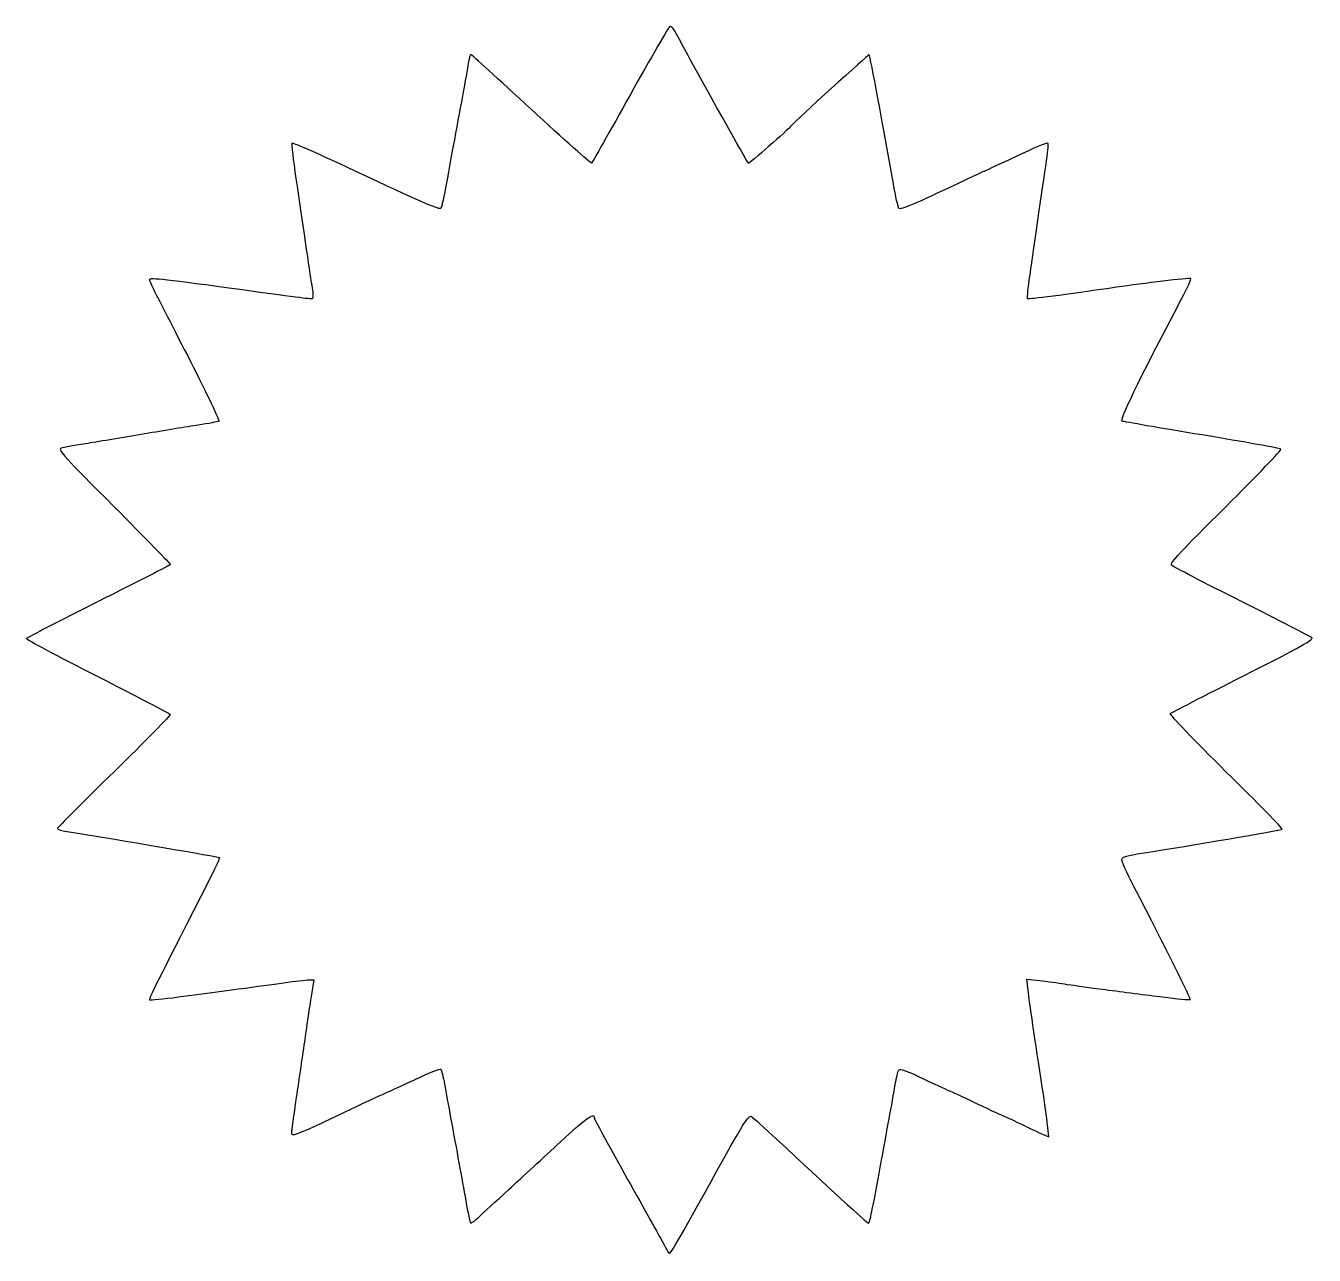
# Model space of a CAD drawing. Header units: centimetres. Extents: x -9 to 8.8, y -8 to 8.9.
import ezdxf

# ---------------------------------------------------------------- set-up
doc = ezdxf.new("R2010")
doc.units = ezdxf.units.CM
doc.header["$MEASUREMENT"] = 0
doc.layers.add('Layer 1', color=7, linetype='Continuous')

msp = doc.modelspace()

# ---------------------------------------------------------------- linework, layer by layer
at = {"layer": 'Layer 1'}
msp.add_open_spline([(-0.1115, -8.00104), (-0.11905, -7.98792), (-0.16431, -7.90575), (-0.21206, -7.81844), (-0.21206, -7.81844), (-0.25981, -7.73113), (-0.48761, -7.32326), (-0.71829, -6.91206), (-0.71829, -6.91206), (-0.94897, -6.50087), (-1.13771, -6.15261), (-1.13771, -6.13816), (-1.13771, -6.13816), (-1.13771, -6.06335), (-1.25189, -6.14517), (-1.6068, -6.47432), (-1.6068, -6.47432), (-1.82174, -6.67366), (-2.14048, -6.9676), (-2.31511, -7.12752), (-2.31511, -7.12752), (-2.48974, -7.28743), (-2.67704, -7.45991), (-2.73134, -7.5108), (-2.73134, -7.5108), (-2.78564, -7.56169), (-2.83664, -7.59676), (-2.84467, -7.58873), (-2.84467, -7.58873), (-2.8527, -7.5807), (-2.88217, -7.44455), (-2.91017, -7.28618), (-2.91017, -7.28618), (-2.9649, -6.97655), (-3.03647, -6.58252), (-3.11866, -6.13833), (-3.11866, -6.13833), (-3.14693, -5.98553), (-3.185, -5.77717), (-3.20326, -5.67531), (-3.20326, -5.67531), (-3.22152, -5.57345), (-3.24456, -5.48067), (-3.25447, -5.46914), (-3.25447, -5.46914), (-3.26438, -5.45761), (-3.42401, -5.52012), (-3.60922, -5.60805), (-3.60922, -5.60805), (-3.79442, -5.69598), (-3.94964, -5.76792), (-3.95416, -5.76792), (-3.95416, -5.76792), (-3.9629, -5.76792), (-4.32964, -5.9398), (-4.86474, -6.19469), (-4.86474, -6.19469), (-5.23723, -6.37212), (-5.31829, -6.39924), (-5.3178, -6.34626), (-5.3178, -6.34626), (-5.31761, -6.32649), (-5.28736, -6.10791), (-5.25057, -5.86053), (-5.25057, -5.86053), (-5.21378, -5.61314), (-5.16091, -5.25), (-5.13307, -5.05355), (-5.13307, -5.05355), (-5.10524, -4.8571), (-5.0657, -4.59218), (-5.04521, -4.46485), (-5.04521, -4.46485), (-5.04521, -4.46485), (-5.00796, -4.23334), (-5.00796, -4.23334), (-5.00796, -4.23334), (-5.00796, -4.23334), (-5.07706, -4.23418), (-5.07706, -4.23418), (-5.07706, -4.23418), (-5.11506, -4.23464), (-5.27117, -4.25245), (-5.42397, -4.27374), (-5.42397, -4.27374), (-5.73204, -4.31668), (-6.29499, -4.39254), (-6.8789, -4.4698), (-6.8789, -4.4698), (-7.08975, -4.4977), (-7.26806, -4.51473), (-7.27514, -4.50765), (-7.27514, -4.50765), (-7.28739, -4.4954), (-7.15873, -4.23666), (-6.56088, -3.07128), (-6.56088, -3.07128), (-6.4159, -2.78867), (-6.30289, -2.55183), (-6.30976, -2.54497), (-6.30976, -2.54497), (-6.32109, -2.53363), (-7.65905, -2.30416), (-8.44682, -2.17845), (-8.44682, -2.17845), (-8.50139, -2.16974), (-8.54604, -2.15337), (-8.54604, -2.14208), (-8.54604, -2.14208), (-8.54604, -2.13078), (-8.19295, -1.77704), (-7.76139, -1.35598), (-7.76139, -1.35598), (-7.32983, -0.93492), (-6.9836, -0.57961), (-6.99199, -0.56641), (-6.99199, -0.56641), (-7.00038, -0.5532), (-7.45402, -0.31618), (-8.00007, -0.03969), (-8.00007, -0.03969), (-8.54613, 0.2368), (-8.98432, 0.47167), (-8.97382, 0.48225), (-8.97382, 0.48225), (-8.96332, 0.49282), (-8.51452, 0.72371), (-7.97648, 0.99533), (-7.97648, 0.99533), (-7.43844, 1.26696), (-6.99281, 1.49391), (-6.98618, 1.49968), (-6.98618, 1.49968), (-6.97956, 1.50545), (-7.32941, 1.86559), (-7.76363, 2.29999), (-7.76363, 2.29999), (-8.44863, 2.98527), (-8.5457, 3.09217), (-8.49703, 3.10762), (-8.49703, 3.10762), (-8.46617, 3.11741), (-8.30086, 3.14789), (-8.12968, 3.17534), (-8.12968, 3.17534), (-7.9585, 3.2028), (-7.60413, 3.26177), (-7.34219, 3.3064), (-7.34219, 3.3064), (-7.08025, 3.35103), (-6.74833, 3.40544), (-6.60458, 3.42733), (-6.60458, 3.42733), (-6.46083, 3.44921), (-6.33242, 3.47379), (-6.31922, 3.48195), (-6.31922, 3.48195), (-6.30602, 3.49011), (-6.48234, 3.86194), (-6.71104, 4.30824), (-6.71104, 4.30824), (-6.93973, 4.75453), (-7.16026, 5.18517), (-7.20111, 5.26521), (-7.20111, 5.26521), (-7.24196, 5.34525), (-7.27552, 5.42304), (-7.27571, 5.43808), (-7.27571, 5.43808), (-7.27603, 5.46451), (-7.03892, 5.43795), (-5.99282, 5.29437), (-5.99282, 5.29437), (-5.16899, 5.1813), (-5.03989, 5.16534), (-5.0243, 5.17465), (-5.0243, 5.17465), (-5.01549, 5.17991), (-5.0185, 5.24709), (-5.03099, 5.32393), (-5.03099, 5.32393), (-5.05558, 5.47517), (-5.14592, 6.08513), (-5.25476, 6.83472), (-5.25476, 6.83472), (-5.29241, 7.09405), (-5.31746, 7.31198), (-5.31042, 7.31902), (-5.31042, 7.31902), (-5.29738, 7.33206), (-5.06401, 7.22882), (-4.28625, 6.86593), (-4.28625, 6.86593), (-3.44969, 6.4756), (-3.27355, 6.39963), (-3.25479, 6.42104), (-3.25479, 6.42104), (-3.24441, 6.43289), (-3.20909, 6.59142), (-3.17631, 6.77332), (-3.17631, 6.77332), (-3.14353, 6.95522), (-3.09452, 7.22311), (-3.0674, 7.36863), (-3.0674, 7.36863), (-2.9783, 7.84679), (-2.88746, 8.34583), (-2.87114, 8.44681), (-2.87114, 8.44681), (-2.86232, 8.50138), (-2.8488, 8.54603), (-2.84109, 8.54603), (-2.84109, 8.54603), (-2.83338, 8.54603), (-2.45817, 8.20542), (-2.00729, 7.78912), (-2.00729, 7.78912), (-1.55641, 7.37282), (-1.18056, 7.03915), (-1.17208, 7.04763), (-1.17208, 7.04763), (-1.1636, 7.05611), (-0.9232, 7.48228), (-0.63786, 7.99466), (-0.63786, 7.99466), (-0.35252, 8.50707), (-0.10716, 8.92995), (-0.0926, 8.93442), (-0.0926, 8.93442), (-0.06424, 8.94313), (-0.03929, 8.90332), (0.15859, 8.5335), (0.15859, 8.5335), (0.31431, 8.24247), (0.97607, 7.05846), (0.9918, 7.04273), (0.9918, 7.04273), (1.00078, 7.03374), (1.5361, 7.50466), (1.5875, 7.56677), (1.5875, 7.56677), (1.64049, 7.6308), (2.6512, 8.5495), (2.65951, 8.54119), (2.65951, 8.54119), (2.67258, 8.52812), (2.8564, 7.54711), (2.99324, 6.76011), (2.99324, 6.76011), (3.0236, 6.58548), (3.05786, 6.43251), (3.06936, 6.42015), (3.06936, 6.42015), (3.09066, 6.39727), (3.29263, 6.48273), (3.89783, 6.7707), (3.89783, 6.7707), (4.08437, 6.85946), (4.2407, 6.93208), (4.24523, 6.93208), (4.24523, 6.93208), (4.24976, 6.93208), (4.40465, 7.00375), (4.58943, 7.09134), (4.58943, 7.09134), (5.01218, 7.29174), (5.11117, 7.33306), (5.12808, 7.31616), (5.12808, 7.31616), (5.14119, 7.30305), (5.12829, 7.20611), (4.98729, 6.2574), (4.98729, 6.2574), (4.87459, 5.49914), (4.8338, 5.1851), (4.84637, 5.17253), (4.84637, 5.17253), (4.85723, 5.16167), (5.36208, 5.22692), (6.07219, 5.33096), (6.07219, 5.33096), (6.44983, 5.38629), (7.06076, 5.45934), (7.09756, 5.45356), (7.09756, 5.45356), (7.10853, 5.45184), (7.05361, 5.32839), (6.9755, 5.17923), (6.9755, 5.17923), (6.34892, 3.98263), (6.11371, 3.49747), (6.15288, 3.48244), (6.15288, 3.48244), (6.17532, 3.47383), (6.67236, 3.38785), (7.25741, 3.29138), (7.25741, 3.29138), (7.84246, 3.19491), (8.33062, 3.10727), (8.34222, 3.09664), (8.34222, 3.09664), (8.35381, 3.08601), (8.01137, 2.72778), (7.58124, 2.30059), (7.58124, 2.30059), (6.96335, 1.68692), (6.80619, 1.51726), (6.83256, 1.49238), (6.83256, 1.49238), (6.85092, 1.47506), (7.28484, 1.25017), (7.79684, 0.99262), (7.79684, 0.99262), (8.30884, 0.73507), (8.74631, 0.51056), (8.76901, 0.4937), (8.76901, 0.4937), (8.80292, 0.46851), (8.63451, 0.37396), (7.82488, -0.03637), (7.82488, -0.03637), (7.28291, -0.31105), (6.82904, -0.54533), (6.81627, -0.55699), (6.81627, -0.55699), (6.80351, -0.56866), (7.14878, -0.92932), (7.58354, -1.35847), (7.58354, -1.35847), (8.0183, -1.78762), (8.36801, -2.14475), (8.36066, -2.15209), (8.36066, -2.15209), (8.34798, -2.16477), (7.02102, -2.39284), (6.42968, -2.48398), (6.42968, -2.48398), (6.22768, -2.51511), (6.15018, -2.53755), (6.14485, -2.56644), (6.14485, -2.56644), (6.14082, -2.58827), (6.21454, -2.75496), (6.30866, -2.93686), (6.30866, -2.93686), (6.77408, -3.83635), (7.10244, -4.49497), (7.09068, -4.50543), (7.09068, -4.50543), (7.08349, -4.51183), (6.91092, -4.49571), (6.70719, -4.46961), (6.70719, -4.46961), (6.50346, -4.44351), (6.15057, -4.39829), (5.92298, -4.36912), (5.92298, -4.36912), (5.6954, -4.33995), (5.43941, -4.30406), (5.35413, -4.28936), (5.35413, -4.28936), (5.26885, -4.27467), (5.11713, -4.25449), (5.01699, -4.24452), (5.01699, -4.24452), (5.01699, -4.24452), (4.83492, -4.2264), (4.83492, -4.2264), (4.83492, -4.2264), (4.83492, -4.2264), (4.85333, -4.38199), (4.85333, -4.38199), (4.85333, -4.38199), (4.87109, -4.53204), (4.94734, -5.05067), (5.05321, -5.74143), (5.05321, -5.74143), (5.08109, -5.92333), (5.11197, -6.14661), (5.12184, -6.23761), (5.12184, -6.23761), (5.12184, -6.23761), (5.13978, -6.40306), (5.13978, -6.40306), (5.13978, -6.40306), (5.13978, -6.40306), (5.05036, -6.36513), (5.05036, -6.36513), (5.05036, -6.36513), (5.00118, -6.34427), (4.86234, -6.27875), (4.74182, -6.21953), (4.74182, -6.21953), (4.6213, -6.16033), (4.51822, -6.11188), (4.51276, -6.11188), (4.51276, -6.11188), (4.50729, -6.11188), (4.34033, -6.03449), (4.14173, -5.9399), (4.14173, -5.9399), (3.94313, -5.84531), (3.77654, -5.76792), (3.77152, -5.76792), (3.77152, -5.76792), (3.7665, -5.76792), (3.61057, -5.69573), (3.42499, -5.6075), (3.42499, -5.6075), (3.17313, -5.48775), (3.08235, -5.45554), (3.06694, -5.48047), (3.06694, -5.48047), (3.05559, -5.49884), (3.03325, -5.59186), (3.01731, -5.6872), (3.01731, -5.6872), (3.00137, -5.78253), (2.96427, -5.9915), (2.93486, -6.15157), (2.93486, -6.15157), (2.90546, -6.31164), (2.85202, -6.60335), (2.81611, -6.7998), (2.81611, -6.7998), (2.70356, -7.41553), (2.66606, -7.59357), (2.64907, -7.59305), (2.64907, -7.59305), (2.63377, -7.59258), (2.08802, -7.09377), (1.38007, -6.43319), (1.38007, -6.43319), (1.21505, -6.27921), (1.05988, -6.13911), (1.03524, -6.12185), (1.03524, -6.12185), (0.99544, -6.09397), (0.93308, -6.19381), (0.47654, -7.01638), (0.47654, -7.01638), (-0.07703, -8.01378), (-0.09084, -8.03691), (-0.1115, -8.00105), (-0.1115, -8.00105), (-0.1115, -8.00105), (-0.1115, -8.00104), (-0.1115, -8.00104)], degree=3, knots=[0, 0, 0, 0, 0.00884956, 0.00884956, 0.00884956, 0.00884956, 0.01769912, 0.01769912, 0.01769912, 0.01769912, 0.02654867, 0.02654867, 0.02654867, 0.02654867, 0.03539823, 0.03539823, 0.03539823, 0.03539823, 0.04424779, 0.04424779, 0.04424779, 0.04424779, 0.05309735, 0.05309735, 0.05309735, 0.05309735, 0.0619469, 0.0619469, 0.0619469, 0.0619469, 0.07079646, 0.07079646, 0.07079646, 0.07079646, 0.07964602, 0.07964602, 0.07964602, 0.07964602, 0.08849558, 0.08849558, 0.08849558, 0.08849558, 0.09734513, 0.09734513, 0.09734513, 0.09734513, 0.10619469, 0.10619469, 0.10619469, 0.10619469, 0.11504425, 0.11504425, 0.11504425, 0.11504425, 0.12389381, 0.12389381, 0.12389381, 0.12389381, 0.13274336, 0.13274336, 0.13274336, 0.13274336, 0.14159292, 0.14159292, 0.14159292, 0.14159292, 0.15044248, 0.15044248, 0.15044248, 0.15044248, 0.15929204, 0.15929204, 0.15929204, 0.15929204, 0.16814159, 0.16814159, 0.16814159, 0.16814159, 0.17699115, 0.17699115, 0.17699115, 0.17699115, 0.18584071, 0.18584071, 0.18584071, 0.18584071, 0.19469027, 0.19469027, 0.19469027, 0.19469027, 0.20353982, 0.20353982, 0.20353982, 0.20353982, 0.21238938, 0.21238938, 0.21238938, 0.21238938, 0.22123894, 0.22123894, 0.22123894, 0.22123894, 0.2300885, 0.2300885, 0.2300885, 0.2300885, 0.23893805, 0.23893805, 0.23893805, 0.23893805, 0.24778761, 0.24778761, 0.24778761, 0.24778761, 0.25663717, 0.25663717, 0.25663717, 0.25663717, 0.26548673, 0.26548673, 0.26548673, 0.26548673, 0.27433628, 0.27433628, 0.27433628, 0.27433628, 0.28318584, 0.28318584, 0.28318584, 0.28318584, 0.2920354, 0.2920354, 0.2920354, 0.2920354, 0.30088496, 0.30088496, 0.30088496, 0.30088496, 0.30973451, 0.30973451, 0.30973451, 0.30973451, 0.31858407, 0.31858407, 0.31858407, 0.31858407, 0.32743363, 0.32743363, 0.32743363, 0.32743363, 0.33628319, 0.33628319, 0.33628319, 0.33628319, 0.34513274, 0.34513274, 0.34513274, 0.34513274, 0.3539823, 0.3539823, 0.3539823, 0.3539823, 0.36283186, 0.36283186, 0.36283186, 0.36283186, 0.37168142, 0.37168142, 0.37168142, 0.37168142, 0.38053097, 0.38053097, 0.38053097, 0.38053097, 0.38938053, 0.38938053, 0.38938053, 0.38938053, 0.39823009, 0.39823009, 0.39823009, 0.39823009, 0.40707965, 0.40707965, 0.40707965, 0.40707965, 0.4159292, 0.4159292, 0.4159292, 0.4159292, 0.42477876, 0.42477876, 0.42477876, 0.42477876, 0.43362832, 0.43362832, 0.43362832, 0.43362832, 0.44247788, 0.44247788, 0.44247788, 0.44247788, 0.45132743, 0.45132743, 0.45132743, 0.45132743, 0.46017699, 0.46017699, 0.46017699, 0.46017699, 0.46902655, 0.46902655, 0.46902655, 0.46902655, 0.47787611, 0.47787611, 0.47787611, 0.47787611, 0.48672566, 0.48672566, 0.48672566, 0.48672566, 0.49557522, 0.49557522, 0.49557522, 0.49557522, 0.50442478, 0.50442478, 0.50442478, 0.50442478, 0.51327434, 0.51327434, 0.51327434, 0.51327434, 0.52212389, 0.52212389, 0.52212389, 0.52212389, 0.53097345, 0.53097345, 0.53097345, 0.53097345, 0.53982301, 0.53982301, 0.53982301, 0.53982301, 0.54867257, 0.54867257, 0.54867257, 0.54867257, 0.55752212, 0.55752212, 0.55752212, 0.55752212, 0.56637168, 0.56637168, 0.56637168, 0.56637168, 0.57522124, 0.57522124, 0.57522124, 0.57522124, 0.5840708, 0.5840708, 0.5840708, 0.5840708, 0.59292035, 0.59292035, 0.59292035, 0.59292035, 0.60176991, 0.60176991, 0.60176991, 0.60176991, 0.61061947, 0.61061947, 0.61061947, 0.61061947, 0.61946903, 0.61946903, 0.61946903, 0.61946903, 0.62831858, 0.62831858, 0.62831858, 0.62831858, 0.63716814, 0.63716814, 0.63716814, 0.63716814, 0.6460177, 0.6460177, 0.6460177, 0.6460177, 0.65486726, 0.65486726, 0.65486726, 0.65486726, 0.66371681, 0.66371681, 0.66371681, 0.66371681, 0.67256637, 0.67256637, 0.67256637, 0.67256637, 0.68141593, 0.68141593, 0.68141593, 0.68141593, 0.69026549, 0.69026549, 0.69026549, 0.69026549, 0.69911504, 0.69911504, 0.69911504, 0.69911504, 0.7079646, 0.7079646, 0.7079646, 0.7079646, 0.71681416, 0.71681416, 0.71681416, 0.71681416, 0.72566372, 0.72566372, 0.72566372, 0.72566372, 0.73451327, 0.73451327, 0.73451327, 0.73451327, 0.74336283, 0.74336283, 0.74336283, 0.74336283, 0.75221239, 0.75221239, 0.75221239, 0.75221239, 0.76106195, 0.76106195, 0.76106195, 0.76106195, 0.7699115, 0.7699115, 0.7699115, 0.7699115, 0.77876106, 0.77876106, 0.77876106, 0.77876106, 0.78761062, 0.78761062, 0.78761062, 0.78761062, 0.79646018, 0.79646018, 0.79646018, 0.79646018, 0.80530973, 0.80530973, 0.80530973, 0.80530973, 0.81415929, 0.81415929, 0.81415929, 0.81415929, 0.82300885, 0.82300885, 0.82300885, 0.82300885, 0.83185841, 0.83185841, 0.83185841, 0.83185841, 0.84070796, 0.84070796, 0.84070796, 0.84070796, 0.84955752, 0.84955752, 0.84955752, 0.84955752, 0.85840708, 0.85840708, 0.85840708, 0.85840708, 0.86725664, 0.86725664, 0.86725664, 0.86725664, 0.87610619, 0.87610619, 0.87610619, 0.87610619, 0.88495575, 0.88495575, 0.88495575, 0.88495575, 0.89380531, 0.89380531, 0.89380531, 0.89380531, 0.90265487, 0.90265487, 0.90265487, 0.90265487, 0.91150442, 0.91150442, 0.91150442, 0.91150442, 0.92035398, 0.92035398, 0.92035398, 0.92035398, 0.92920354, 0.92920354, 0.92920354, 0.92920354, 0.9380531, 0.9380531, 0.9380531, 0.9380531, 0.94690265, 0.94690265, 0.94690265, 0.94690265, 0.95575221, 0.95575221, 0.95575221, 0.95575221, 0.96460177, 0.96460177, 0.96460177, 0.96460177, 0.97345133, 0.97345133, 0.97345133, 0.97345133, 0.98230088, 0.98230088, 0.98230088, 0.98230088, 1, 1, 1, 1], dxfattribs=at)

doc.saveas('drawing.dxf')
